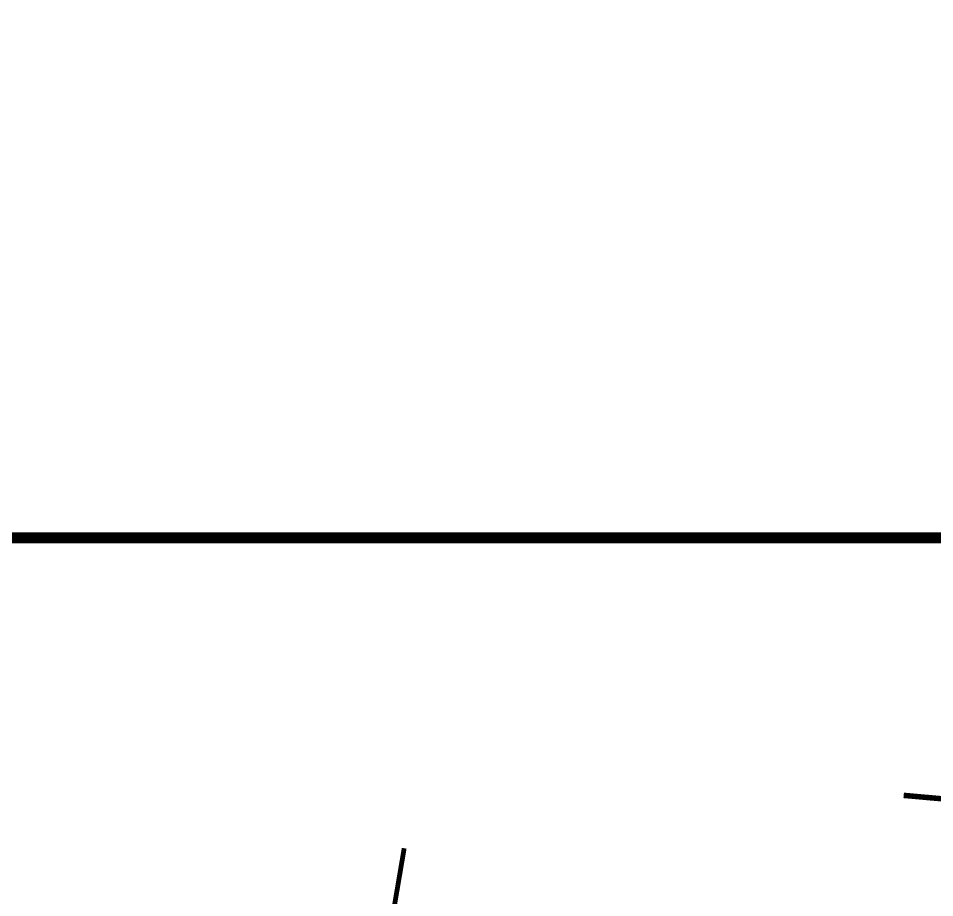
# Model space of a CAD drawing. Header units: inches. Extents: x 206739 to 240559, y 1587423 to 1599564.
# Drawn here: x 217061 to 218728, y 1597491 to 1599091 of the extents above; entities that cross this region are included whole.
import ezdxf

# ---------------------------------------------------------------- set-up
doc = ezdxf.new("R2010")
doc.units = ezdxf.units.IN
doc.header["$MEASUREMENT"] = 0
doc.linetypes.add('DASHED2', pattern=[0.375, 0.25, -0.125])
doc.linetypes.add('HIDDEN2', pattern=[0.1875, 0.125, -0.0625])
doc.layers.add('text2', color=7, linetype='Continuous')
doc.layers.add('VILLAGE BOUNDRY', color=5, linetype='Continuous')

msp = doc.modelspace()

# ---------------------------------------------------------------- linework, layer by layer
at = {"layer": 'text2', "color": 5, "const_width": 20}
msp.add_lwpolyline([(209171.15179, 1598145.63678), (223724.95897, 1598145.63678), (223724.95897, 1587535.8486), (209171.15179, 1587535.8486)], close=True, dxfattribs=at)
at = {"layer": 'VILLAGE BOUNDRY', "linetype": 'DASHED2', "ltscale": 50, "const_width": 10}
msp.add_lwpolyline([(218766.60672, 1597556.82574), (218778.51589, 1597667.66421), (218671.64397, 1597677.23788), (218778.51589, 1597667.66421), (218815.90018, 1597812.86727), (218830.55569, 1597895.2327), (218846.79936, 1597963.8159), (218868.62017, 1598029.03113), (218894.38168, 1598110.60379), (218923.37615, 1598204.22884), (218950.10217, 1598310.93563), (218985.30083, 1598409.2544), (219006.23452, 1598487.57207), (219024.18197, 1598488.5312), (219060.15368, 1598623.67887), (219113.22359, 1598817.68256), (219125.19649, 1598851.82033), (219270.6081, 1599057.47466), (219289.32211, 1599085.59693)], dxfattribs=at)
at = {"layer": 'VILLAGE BOUNDRY', "linetype": 'HIDDEN2', "ltscale": 20}
msp.add_lwpolyline([(217763.23775, 1597581.03759, 8.77405, 8.77405, 0), (217735.07232, 1597415.82531, 8.77405, 8.77405, 0)], format="xyseb", dxfattribs=at)

doc.saveas('drawing.dxf')
